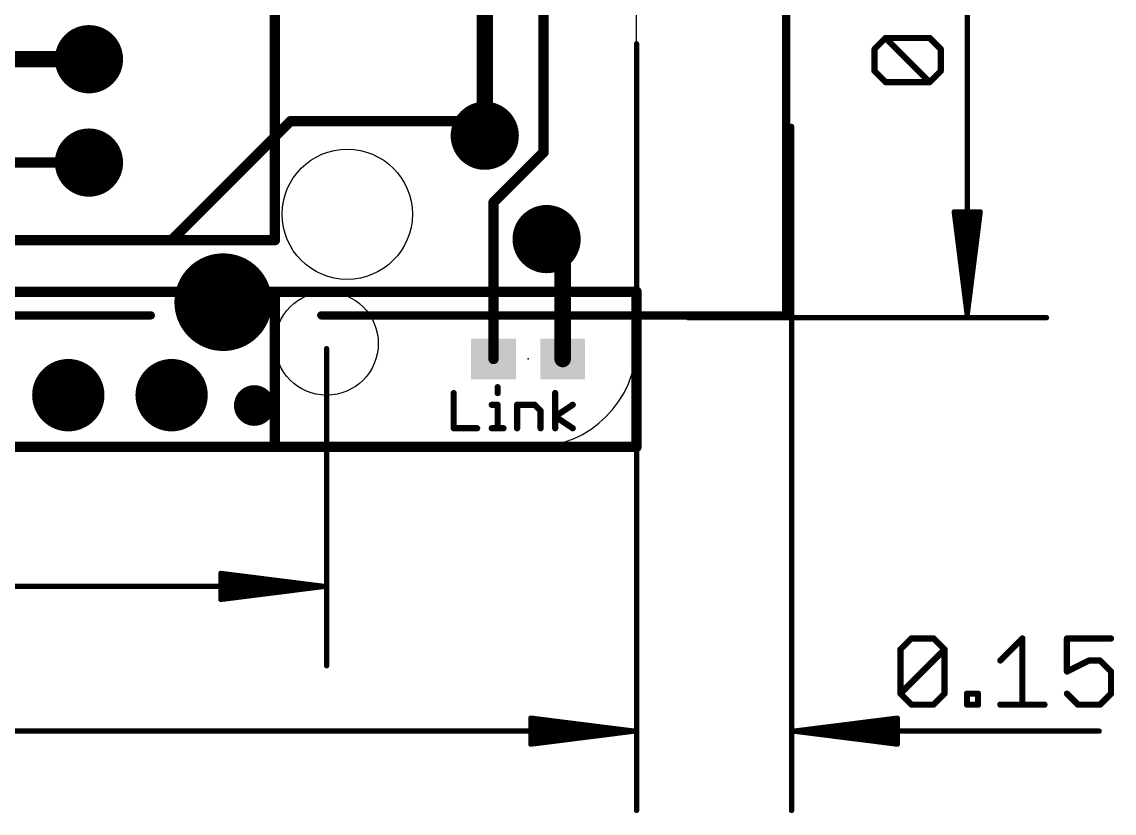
# Model space of a CAD drawing. Extents: x -7.1 to 67.6, y -9 to 27.6.
# Drawn here: x 40.77 to 67.62, y -9 to 10.44 of the extents above; entities that cross this region are included whole.
import ezdxf

# ---------------------------------------------------------------- set-up
doc = ezdxf.new("R2010")
doc.units = 0
for name, color, linetype in [('1', 12, 'CONTINUOUS'), ('16', 132, 'CONTINUOUS'), ('17', 110, 'CONTINUOUS'), ('20', 4, 'CONTINUOUS'), ('21', 40, 'CONTINUOUS'), ('23', 53, 'CONTINUOUS'), ('47', 253, 'CONTINUOUS')]:
    doc.layers.add(name, color=color, linetype=linetype)

# ---------------------------------------------------------------- blocks, each defined once
blk = doc.blocks.new('PIE')
at = {"const_width": 0.5}
blk.add_lwpolyline([(0, -0.25, 1), (0, 0.25, 1), (0, -0.25)], format="xyb", dxfattribs=at)
blk = doc.blocks.new('ROUNDP')
at = {"const_width": 0.5}
blk.add_lwpolyline([(0, -0.25, 1), (0, 0.25, 1), (0, -0.25)], format="xyb", dxfattribs=at)
blk = doc.blocks.new('RECT')
blk.add_solid([(-0.5, -0.5), (0.5, -0.5), (-0.5, 0.5), (0.5, 0.5)])

msp = doc.modelspace()

# ---------------------------------------------------------------- linework, layer by layer
at = {"layer": '1'}
for points, const_width in [([(46.99, 5.08), (46.99, 22.86)], 0.254), ([(52.148, 17.755), (52.148, 7.645)], 0.4064), ([(53.594, 12.827), (53.594, 7.239)], 0.254), ([(38.989, 9.525), (42.418, 9.525)], 0.4064), ([(44.45, 5.08), (47.371, 8.001)], 0.254), ([(47.371, 8.001), (51.792, 8.001)], 0.254), ([(51.792, 8.001), (52.148, 7.645)], 0.254), ([(53.594, 7.239), (52.363, 6.008)], 0.254), ([(52.363, 6.008), (52.363, 2.159)], 0.254), ([(29.083, 5.08), (44.45, 5.08)], 0.254), ([(31.75, 5.08), (46.99, 5.08)], 0.254), ([(54.063, 4.71), (53.668, 5.105)], 0.4064), ([(54.063, 2.159), (54.063, 4.71)], 0.4064), ([(30.48, 3.81), (46.99, 3.81)], 0.254), ([(46.99, 3.81), (46.99, 0)], 0.254), ([(46.99, 0), (0, 0)], 0.254)]:
    msp.add_lwpolyline(points, dxfattribs=dict(at, const_width=const_width))
for points, const_width in [([(42.418, 9.4234, 1), (42.418, 9.6266)], 0.2032), ([(47.371, 8.0645, 1), (47.371, 7.9375)], 0.127), ([(47.4159, 7.9561, 1), (47.3261, 8.0459)], 0.127), ([(51.8369, 8.0459, 1), (51.7471, 7.9561)], 0.127), ([(51.792, 7.9375, 1), (51.792, 8.0645)], 0.127), ([(52.0464, 7.645, 1), (52.2496, 7.645)], 0.2032), ([(52.1031, 7.6001, 1), (52.1929, 7.6899)], 0.127), ([(53.5305, 7.239, 1), (53.6575, 7.239)], 0.127), ([(53.6389, 7.1941, 1), (53.5491, 7.2839)], 0.127), ([(52.4265, 6.008, 1), (52.2995, 6.008)], 0.127), ([(52.3181, 6.0529, 1), (52.4079, 5.9631)], 0.127), ([(44.4051, 5.1249, 1), (44.4949, 5.0351)], 0.127), ([(44.45, 5.0165, 1), (44.45, 5.1435)], 0.127), ([(46.9265, 5.08, 1), (47.0535, 5.08)], 0.127), ([(46.99, 5.0165, 1), (46.99, 5.1435)], 0.127), ([(53.7398, 5.1768, 1), (53.5962, 5.0332)], 0.2032), ([(54.1646, 4.71, 1), (53.9614, 4.71)], 0.2032), ([(53.9912, 4.6382, 1), (54.1348, 4.7818)], 0.2032), ([(47.0535, 3.81, 1), (46.9265, 3.81)], 0.127), ([(46.99, 3.7465, 1), (46.99, 3.8735)], 0.127), ([(52.2995, 2.159, 1), (52.4265, 2.159)], 0.127), ([(53.9614, 2.159, 1), (54.1646, 2.159)], 0.2032), ([(46.9265, 0, 1), (47.0535, 0)], 0.127), ([(46.99, -0.0635, 1), (46.99, 0.0635)], 0.127)]:
    msp.add_lwpolyline(points, format="xyb", dxfattribs=dict(at, const_width=const_width))
at = {"layer": '16', "const_width": 0.254}
for points in [[(46.99, 5.08), (46.99, 22.86)], [(39.37, 6.985), (42.418, 6.985)], [(34.29, 5.08), (46.99, 5.08)], [(31.75, 3.81), (55.88, 3.81)], [(55.88, 3.81), (55.88, 0)], [(55.88, 0), (0, 0)]]:
    msp.add_lwpolyline(points, dxfattribs=at)
at = {"layer": '16', "const_width": 0.127}
for points in [[(42.418, 6.9215, 1), (42.418, 7.0485)], [(46.9265, 5.08, 1), (47.0535, 5.08)], [(46.99, 5.0165, 1), (46.99, 5.1435)], [(55.9435, 3.81, 1), (55.8165, 3.81)], [(55.88, 3.7465, 1), (55.88, 3.8735)], [(55.8165, 0, 1), (55.9435, 0)], [(55.88, -0.0635, 1), (55.88, 0.0635)]]:
    msp.add_lwpolyline(points, format="xyb", dxfattribs=at)
at = {"layer": '20'}
for p, q in [((55.88, 2.54), (55.88, 20.32)), ((2.54, 0), (53.34, 0))]:
    msp.add_line(p, q, dxfattribs=at)
for centre, radius in [((48.768, 5.715), 1.6), ((48.26, 2.54), 1.27)]:
    msp.add_circle(centre, radius, dxfattribs=at)
msp.add_arc((53.34, 2.54), 2.54, 270, 0, dxfattribs=at)
at = {"layer": '21'}
for points, const_width in [([(59.558, 19.56), (59.558, 3.23)], 0.2032), ([(43.938, 3.23), (37.968, 3.23)], 0.2032), ([(56.638, 3.23), (48.128, 3.23)], 0.2032), ([(59.558, 3.23), (56.638, 3.23)], 0.2032), ([(51.3842, 1.3215), (51.3842, 0.4572)], 0.1524), ([(52.4638, 1.4656), (52.4638, 1.3215)], 0.1524), ([(53.8789, 0.4572), (53.8789, 1.3215)], 0.1524), ([(52.3197, 1.0334), (52.4638, 1.0334)], 0.1524), ([(52.4638, 1.0334), (52.4638, 0.4572)], 0.1524), ([(52.9434, 0.4572), (52.9434, 1.0334)], 0.1524), ([(52.9434, 1.0334), (53.3756, 1.0334)], 0.1524), ([(53.3756, 1.0334), (53.5196, 0.8894)], 0.1524), ([(53.8789, 0.7453), (54.3111, 1.0334)], 0.1524), ([(53.5196, 0.8894), (53.5196, 0.4572)], 0.1524), ([(54.3111, 0.4572), (53.8789, 0.7453)], 0.1524), ([(51.3842, 0.4572), (51.9604, 0.4572)], 0.1524), ([(52.3197, 0.4572), (52.6078, 0.4572)], 0.1524)]:
    msp.add_lwpolyline(points, dxfattribs=dict(at, const_width=const_width))
for points, const_width in [([(43.938, 3.1792, 1), (43.938, 3.2808)], 0.1016), ([(48.128, 3.2808, 1), (48.128, 3.1792)], 0.1016), ([(56.638, 3.2808, 1), (56.638, 3.1792)], 0.1016), ([(56.638, 3.1792, 1), (56.638, 3.2808)], 0.1016), ([(59.5072, 3.23, 1), (59.6088, 3.23)], 0.1016), ([(59.558, 3.1792, 1), (59.558, 3.2808)], 0.1016), ([(51.4223, 1.3215, 1), (51.3461, 1.3215)], 0.0762), ([(52.5019, 1.4656, 1), (52.4257, 1.4656)], 0.0762), ([(52.4257, 1.3215, 1), (52.5019, 1.3215)], 0.0762), ([(53.917, 1.3215, 1), (53.8408, 1.3215)], 0.0762), ([(52.3197, 1.0715, 1), (52.3197, 0.9953)], 0.0762), ([(52.5019, 1.0334, 1), (52.4257, 1.0334)], 0.0762), ([(52.4638, 0.9953, 1), (52.4638, 1.0715)], 0.0762), ([(52.9815, 1.0334, 1), (52.9053, 1.0334)], 0.0762), ([(52.9434, 1.0715, 1), (52.9434, 0.9953)], 0.0762), ([(53.4025, 1.0604, 1), (53.3486, 1.0065)], 0.0762), ([(53.3756, 0.9953, 1), (53.3756, 1.0715)], 0.0762), ([(54.3322, 1.0017, 1), (54.29, 1.0651)], 0.0762), ([(53.5577, 0.8894, 1), (53.4815, 0.8894)], 0.0762), ([(53.4927, 0.8624, 1), (53.5466, 0.9163)], 0.0762), ([(53.9, 0.777, 1), (53.8578, 0.7136)], 0.0762), ([(53.8578, 0.777, 1), (53.9, 0.7136)], 0.0762), ([(51.3842, 0.4953, 1), (51.3842, 0.4191)], 0.0762), ([(51.3461, 0.4572, 1), (51.4223, 0.4572)], 0.0762), ([(51.9604, 0.4191, 1), (51.9604, 0.4953)], 0.0762), ([(52.3197, 0.4953, 1), (52.3197, 0.4191)], 0.0762), ([(52.4257, 0.4572, 1), (52.5019, 0.4572)], 0.0762), ([(52.6078, 0.4191, 1), (52.6078, 0.4953)], 0.0762), ([(52.9053, 0.4572, 1), (52.9815, 0.4572)], 0.0762), ([(53.4815, 0.4572, 1), (53.5577, 0.4572)], 0.0762), ([(53.8408, 0.4572, 1), (53.917, 0.4572)], 0.0762), ([(54.29, 0.4255, 1), (54.3322, 0.4889)], 0.0762)]:
    msp.add_lwpolyline(points, format="xyb", dxfattribs=dict(at, const_width=const_width))
at = {"layer": '23'}
for p in [(53.213, 2.159), (46.482, 1.016)]:
    msp.add_point(p, dxfattribs=at)
at = {"layer": '47'}
for points, const_width in [([(64.008, 3.24), (64.008, 19.493)], 0.13), ([(55.88, 9.906), (55.88, -8.935)], 0.13), ([(61.7303, 9.7748), (62.0015, 10.046)], 0.1524), ([(62.0015, 10.046), (63.0861, 10.046)], 0.1524), ([(63.0861, 8.9613), (62.0015, 10.046)], 0.1524), ([(63.0861, 10.046), (63.3573, 9.7748)], 0.1524), ([(61.7303, 9.2325), (61.7303, 9.7748)], 0.1524), ([(63.3573, 9.7748), (63.3573, 9.2325)], 0.1524), ([(62.0015, 8.9613), (61.7303, 9.2325)], 0.1524), ([(63.3573, 9.2325), (63.0861, 8.9613)], 0.1524), ([(63.0861, 8.9613), (62.0015, 8.9613)], 0.1524), ([(55.88, 8.763), (55.88, -8.935)], 0.13), ([(59.69, 7.874), (59.69, -8.935)], 0.13), ([(64.008, 3.24), (63.6888, 5.775)], 0.13), ([(63.6888, 5.775), (64.3272, 5.775)], 0.13), ([(64.008, 3.24), (63.748, 5.775)], 0.13), ([(64.008, 3.24), (63.878, 5.775)], 0.13), ([(64.3272, 5.775), (64.008, 3.24)], 0.13), ([(64.138, 5.775), (64.008, 3.24)], 0.13), ([(64.268, 5.775), (64.008, 3.24)], 0.13), ([(57.15, 3.175), (65.958, 3.175)], 0.13), ([(48.26, 2.413), (48.26, -5.379)], 0.13), ([(48.195, -3.429), (45.66, -3.1098)], 0.13), ([(45.66, -3.1098), (45.66, -3.7482)], 0.13), ([(48.195, -3.429), (45.66, -3.169)], 0.13), ([(2.605, -3.429), (48.195, -3.429)], 0.13), ([(48.195, -3.429), (45.66, -3.299)], 0.13), ([(45.66, -3.7482), (48.195, -3.429)], 0.13), ([(45.66, -3.559), (48.195, -3.429)], 0.13), ([(45.66, -3.689), (48.195, -3.429)], 0.13), ([(62.3662, -4.9785), (62.6374, -4.7073)], 0.1524), ([(62.6374, -4.7073), (63.1797, -4.7073)], 0.1524), ([(63.1797, -4.7073), (63.4509, -4.9785)], 0.1524), ([(64.8219, -5.2496), (65.3643, -4.7073)], 0.1524), ([(65.3643, -4.7073), (65.3643, -6.3343)], 0.1524), ([(67.5438, -4.7073), (66.4591, -4.7073)], 0.1524), ([(66.4591, -4.7073), (66.4591, -5.5208)], 0.1524), ([(62.3662, -6.0631), (62.3662, -4.9785)], 0.1524), ([(62.3662, -6.0631), (63.4509, -4.9785)], 0.1524), ([(63.4509, -4.9785), (63.4509, -6.0631)], 0.1524), ([(66.4591, -5.5208), (67.0014, -5.2496)], 0.1524), ([(67.0014, -5.2496), (67.2726, -5.2496)], 0.1524), ([(67.2726, -5.2496), (67.5438, -5.5208)], 0.1524), ([(67.5438, -5.5208), (67.5438, -6.0631)], 0.1524), ([(62.6374, -6.3343), (62.3662, -6.0631)], 0.1524), ([(63.4509, -6.0631), (63.1797, -6.3343)], 0.1524), ([(64.0034, -6.3343), (64.0034, -6.0631)], 0.1524), ([(64.0034, -6.0631), (64.2745, -6.0631)], 0.1524), ([(64.2745, -6.0631), (64.2745, -6.3343)], 0.1524), ([(66.7303, -6.3343), (66.4591, -6.0631)], 0.1524), ([(67.5438, -6.0631), (67.2726, -6.3343)], 0.1524), ([(63.1797, -6.3343), (62.6374, -6.3343)], 0.1524), ([(64.2745, -6.3343), (64.0034, -6.3343)], 0.1524), ([(64.8219, -6.3343), (65.9066, -6.3343)], 0.1524), ([(67.2726, -6.3343), (66.7303, -6.3343)], 0.1524), ([(55.815, -6.985), (53.28, -6.6658)], 0.13), ([(53.28, -6.6658), (53.28, -7.3042)], 0.13), ([(55.815, -6.985), (53.28, -6.6658)], 0.13), ([(53.28, -6.6658), (53.28, -7.3042)], 0.13), ([(55.815, -6.985), (53.28, -6.725)], 0.13), ([(55.815, -6.985), (53.28, -6.725)], 0.13), ([(59.755, -6.985), (62.29, -6.6658)], 0.13), ([(59.755, -6.985), (62.29, -6.725)], 0.13), ([(62.29, -6.6658), (62.29, -7.3042)], 0.13), ([(0.065, -6.985), (55.815, -6.985)], 0.13), ([(55.815, -6.985), (50.68, -6.985)], 0.13), ([(55.815, -6.985), (53.28, -6.855)], 0.13), ([(55.815, -6.985), (53.28, -6.855)], 0.13), ([(53.28, -7.3042), (55.815, -6.985)], 0.13), ([(53.28, -7.115), (55.815, -6.985)], 0.13), ([(53.28, -7.245), (55.815, -6.985)], 0.13), ([(53.28, -7.3042), (55.815, -6.985)], 0.13), ([(53.28, -7.115), (55.815, -6.985)], 0.13), ([(53.28, -7.245), (55.815, -6.985)], 0.13), ([(59.755, -6.985), (62.29, -6.855)], 0.13), ([(59.755, -6.985), (67.2528, -6.985)], 0.13), ([(62.29, -7.3042), (59.755, -6.985)], 0.13), ([(62.29, -7.115), (59.755, -6.985)], 0.13), ([(62.29, -7.245), (59.755, -6.985)], 0.13)]:
    msp.add_lwpolyline(points, dxfattribs=dict(at, const_width=const_width))
for points, const_width in [([(55.9125, 9.906, 1), (55.8475, 9.906)], 0.065), ([(62.0284, 10.0729, 1), (61.9745, 10.019)], 0.0762), ([(62.0015, 10.0841, 1), (62.0015, 10.0079)], 0.0762), ([(62.0284, 10.019, 1), (61.9745, 10.0729)], 0.0762), ([(63.1131, 10.0729, 1), (63.0592, 10.019)], 0.0762), ([(63.0861, 10.0079, 1), (63.0861, 10.0841)], 0.0762), ([(61.7684, 9.7748, 1), (61.6922, 9.7748)], 0.0762), ([(61.7034, 9.8017, 1), (61.7573, 9.7479)], 0.0762), ([(63.3954, 9.7748, 1), (63.3192, 9.7748)], 0.0762), ([(63.3304, 9.7479, 1), (63.3842, 9.8017)], 0.0762), ([(61.7573, 9.2594, 1), (61.7034, 9.2055)], 0.0762), ([(61.6922, 9.2325, 1), (61.7684, 9.2325)], 0.0762), ([(63.3192, 9.2325, 1), (63.3954, 9.2325)], 0.0762), ([(63.3842, 9.2055, 1), (63.3304, 9.2594)], 0.0762), ([(62.0015, 8.9994, 1), (62.0015, 8.9232)], 0.0762), ([(61.9745, 8.9344, 1), (62.0284, 8.9883)], 0.0762), ([(63.0592, 8.9883, 1), (63.1131, 8.9344)], 0.0762), ([(63.0592, 8.9344, 1), (63.1131, 8.9883)], 0.0762), ([(63.0861, 8.9232, 1), (63.0861, 8.9994)], 0.0762), ([(55.9125, 8.763, 1), (55.8475, 8.763)], 0.065), ([(59.7225, 7.874, 1), (59.6575, 7.874)], 0.065), ([(63.721, 5.7791, 1), (63.6565, 5.7709)], 0.065), ([(63.6888, 5.8075, 1), (63.6888, 5.7425)], 0.065), ([(63.7803, 5.7783, 1), (63.7157, 5.7717)], 0.065), ([(63.9105, 5.7767, 1), (63.8455, 5.7733)], 0.065), ([(64.1705, 5.7733, 1), (64.1055, 5.7767)], 0.065), ([(64.3003, 5.7717, 1), (64.2357, 5.7783)], 0.065), ([(64.3595, 5.7709, 1), (64.295, 5.7791)], 0.065), ([(64.3272, 5.7425, 1), (64.3272, 5.8075)], 0.065), ([(57.15, 3.2075, 1), (57.15, 3.1425)], 0.065), ([(63.9758, 3.2441, 1), (64.0402, 3.2359)], 0.065), ([(63.9757, 3.2433, 1), (64.0403, 3.2367)], 0.065), ([(63.9755, 3.2383, 1), (64.0405, 3.2417)], 0.065), ([(63.9755, 3.2417, 1), (64.0405, 3.2383)], 0.065), ([(63.9755, 3.24, 1), (64.0405, 3.24)], 0.065), ([(63.9757, 3.2367, 1), (64.0403, 3.2433)], 0.065), ([(63.9758, 3.2359, 1), (64.0402, 3.2441)], 0.065), ([(65.958, 3.1425, 1), (65.958, 3.2075)], 0.065), ([(48.2925, 2.413, 1), (48.2275, 2.413)], 0.065), ([(45.6641, -3.0775, 1), (45.6559, -3.142)], 0.065), ([(45.6925, -3.1098, 1), (45.6275, -3.1098)], 0.065), ([(45.6633, -3.1367, 1), (45.6567, -3.2013)], 0.065), ([(45.6617, -3.2665, 1), (45.6583, -3.3315)], 0.065), ([(48.1991, -3.4612, 1), (48.1909, -3.3968)], 0.065), ([(48.1909, -3.4612, 1), (48.1991, -3.3968)], 0.065), ([(48.1983, -3.4613, 1), (48.1917, -3.3967)], 0.065), ([(48.1917, -3.4613, 1), (48.1983, -3.3967)], 0.065), ([(48.1933, -3.4615, 1), (48.1967, -3.3965)], 0.065), ([(48.1967, -3.4615, 1), (48.1933, -3.3965)], 0.065), ([(48.195, -3.4615, 1), (48.195, -3.3965)], 0.065), ([(45.6583, -3.5265, 1), (45.6617, -3.5915)], 0.065), ([(45.6567, -3.6567, 1), (45.6633, -3.7213)], 0.065), ([(45.6559, -3.716, 1), (45.6641, -3.7805)], 0.065), ([(45.6275, -3.7482, 1), (45.6925, -3.7482)], 0.065), ([(62.6374, -4.6692, 1), (62.6374, -4.7454)], 0.0762), ([(62.6643, -4.7343, 1), (62.6104, -4.6804)], 0.0762), ([(63.2066, -4.6804, 1), (63.1528, -4.7343)], 0.0762), ([(63.1797, -4.7454, 1), (63.1797, -4.6692)], 0.0762), ([(65.4024, -4.7073, 1), (65.3262, -4.7073)], 0.0762), ([(65.3912, -4.7343, 1), (65.3373, -4.6804)], 0.0762), ([(66.4591, -4.6692, 1), (66.4591, -4.7454)], 0.0762), ([(66.4972, -4.7073, 1), (66.421, -4.7073)], 0.0762), ([(67.5438, -4.7454, 1), (67.5438, -4.6692)], 0.0762), ([(62.4043, -4.9785, 1), (62.3281, -4.9785)], 0.0762), ([(62.3393, -4.9515, 1), (62.3931, -5.0054)], 0.0762), ([(63.489, -4.9785, 1), (63.4128, -4.9785)], 0.0762), ([(63.4778, -5.0054, 1), (63.4239, -4.9515)], 0.0762), ([(63.4239, -5.0054, 1), (63.4778, -4.9515)], 0.0762), ([(48.2275, -5.379, 1), (48.2925, -5.379)], 0.065), ([(64.795, -5.2227, 1), (64.8489, -5.2766)], 0.0762), ([(67.0014, -5.2115, 1), (67.0014, -5.2877)], 0.0762), ([(67.0185, -5.2837, 1), (66.9844, -5.2156)], 0.0762), ([(67.2995, -5.2227, 1), (67.2456, -5.2766)], 0.0762), ([(67.2726, -5.2877, 1), (67.2726, -5.2115)], 0.0762), ([(66.4421, -5.4867, 1), (66.4761, -5.5549)], 0.0762), ([(66.421, -5.5208, 1), (66.4972, -5.5208)], 0.0762), ([(67.5819, -5.5208, 1), (67.5057, -5.5208)], 0.0762), ([(67.5168, -5.5477, 1), (67.5707, -5.4939)], 0.0762), ([(62.3931, -6.0362, 1), (62.3393, -6.0901)], 0.0762), ([(62.3393, -6.0362, 1), (62.3931, -6.0901)], 0.0762), ([(62.3281, -6.0631, 1), (62.4043, -6.0631)], 0.0762), ([(63.4128, -6.0631, 1), (63.489, -6.0631)], 0.0762), ([(63.4778, -6.0901, 1), (63.4239, -6.0362)], 0.0762), ([(64.0415, -6.0631, 1), (63.9653, -6.0631)], 0.0762), ([(64.0034, -6.025, 1), (64.0034, -6.1012)], 0.0762), ([(64.3126, -6.0631, 1), (64.2364, -6.0631)], 0.0762), ([(64.2745, -6.1012, 1), (64.2745, -6.025)], 0.0762), ([(66.486, -6.0362, 1), (66.4321, -6.0901)], 0.0762), ([(67.5057, -6.0631, 1), (67.5819, -6.0631)], 0.0762), ([(67.5707, -6.0901, 1), (67.5168, -6.0362)], 0.0762), ([(62.6374, -6.2962, 1), (62.6374, -6.3724)], 0.0762), ([(62.6104, -6.3612, 1), (62.6643, -6.3074)], 0.0762), ([(63.1528, -6.3074, 1), (63.2066, -6.3612)], 0.0762), ([(63.1797, -6.3724, 1), (63.1797, -6.2962)], 0.0762), ([(64.0034, -6.2962, 1), (64.0034, -6.3724)], 0.0762), ([(63.9653, -6.3343, 1), (64.0415, -6.3343)], 0.0762), ([(64.2364, -6.3343, 1), (64.3126, -6.3343)], 0.0762), ([(64.2745, -6.3724, 1), (64.2745, -6.2962)], 0.0762), ([(64.8219, -6.2962, 1), (64.8219, -6.3724)], 0.0762), ([(65.3262, -6.3343, 1), (65.4024, -6.3343)], 0.0762), ([(65.9066, -6.3724, 1), (65.9066, -6.2962)], 0.0762), ([(66.7303, -6.2962, 1), (66.7303, -6.3724)], 0.0762), ([(66.7033, -6.3612, 1), (66.7572, -6.3074)], 0.0762), ([(67.2456, -6.3074, 1), (67.2995, -6.3612)], 0.0762), ([(67.2726, -6.3724, 1), (67.2726, -6.2962)], 0.0762), ([(53.2841, -6.6335, 1), (53.2759, -6.698)], 0.065), ([(53.2841, -6.6335, 1), (53.2759, -6.698)], 0.065), ([(53.3125, -6.6658, 1), (53.2475, -6.6658)], 0.065), ([(53.3125, -6.6658, 1), (53.2475, -6.6658)], 0.065), ([(53.2833, -6.6927, 1), (53.2767, -6.7573)], 0.065), ([(53.2833, -6.6927, 1), (53.2767, -6.7573)], 0.065), ([(62.3225, -6.6658, 1), (62.2575, -6.6658)], 0.065), ([(62.2941, -6.698, 1), (62.2859, -6.6335)], 0.065), ([(62.2933, -6.7573, 1), (62.2867, -6.6927)], 0.065), ([(50.68, -6.9525, 1), (50.68, -7.0175)], 0.065), ([(53.2817, -6.8225, 1), (53.2783, -6.8875)], 0.065), ([(53.2817, -6.8225, 1), (53.2783, -6.8875)], 0.065), ([(55.8191, -7.0172, 1), (55.8109, -6.9528)], 0.065), ([(55.8191, -7.0172, 1), (55.8109, -6.9528)], 0.065), ([(55.8109, -7.0172, 1), (55.8191, -6.9528)], 0.065), ([(55.8109, -7.0172, 1), (55.8191, -6.9528)], 0.065), ([(55.8183, -7.0173, 1), (55.8117, -6.9527)], 0.065), ([(55.8183, -7.0173, 1), (55.8117, -6.9527)], 0.065), ([(55.8117, -7.0173, 1), (55.8183, -6.9527)], 0.065), ([(55.8117, -7.0173, 1), (55.8183, -6.9527)], 0.065), ([(55.8133, -7.0175, 1), (55.8167, -6.9525)], 0.065), ([(55.8167, -7.0175, 1), (55.8133, -6.9525)], 0.065), ([(55.8133, -7.0175, 1), (55.8167, -6.9525)], 0.065), ([(55.8167, -7.0175, 1), (55.8133, -6.9525)], 0.065), ([(55.815, -7.0175, 1), (55.815, -6.9525)], 0.065), ([(55.815, -7.0175, 1), (55.815, -6.9525)], 0.065), ([(59.755, -6.9525, 1), (59.755, -7.0175)], 0.065), ([(59.7591, -6.9528, 1), (59.7509, -7.0172)], 0.065), ([(59.7533, -6.9525, 1), (59.7567, -7.0175)], 0.065), ([(59.7567, -6.9525, 1), (59.7533, -7.0175)], 0.065), ([(59.7583, -6.9527, 1), (59.7517, -7.0173)], 0.065), ([(59.7517, -6.9527, 1), (59.7583, -7.0173)], 0.065), ([(59.7509, -6.9528, 1), (59.7591, -7.0172)], 0.065), ([(62.2917, -6.8875, 1), (62.2883, -6.8225)], 0.065), ([(67.2528, -7.0175, 1), (67.2528, -6.9525)], 0.065), ([(53.2783, -7.0825, 1), (53.2817, -7.1475)], 0.065), ([(53.2783, -7.0825, 1), (53.2817, -7.1475)], 0.065), ([(53.2767, -7.2127, 1), (53.2833, -7.2773)], 0.065), ([(53.2767, -7.2127, 1), (53.2833, -7.2773)], 0.065), ([(53.2759, -7.272, 1), (53.2841, -7.3365)], 0.065), ([(53.2759, -7.272, 1), (53.2841, -7.3365)], 0.065), ([(62.2859, -7.3365, 1), (62.2941, -7.272)], 0.065), ([(62.2867, -7.2773, 1), (62.2933, -7.2127)], 0.065), ([(62.2883, -7.1475, 1), (62.2917, -7.0825)], 0.065), ([(53.2475, -7.3042, 1), (53.3125, -7.3042)], 0.065), ([(53.2475, -7.3042, 1), (53.3125, -7.3042)], 0.065), ([(62.2575, -7.3042, 1), (62.3225, -7.3042)], 0.065), ([(55.8475, -8.935, 1), (55.9125, -8.935)], 0.065), ([(55.8475, -8.935, 1), (55.9125, -8.935)], 0.065), ([(59.6575, -8.935, 1), (59.7225, -8.935)], 0.065)]:
    msp.add_lwpolyline(points, format="xyb", dxfattribs=dict(at, const_width=const_width))

# ---------------------------------------------------------------- block references
at = {"layer": '1', "xscale": 1.1, "rotation": 180}
for p in [(52.363, 2.159), (54.063, 2.159)]:
    msp.add_blockref('RECT', p, dxfattribs=at)
at = {"layer": '1'}
msp.add_blockref('PIE', (46.482, 1.016), dxfattribs=at)
at = {"layer": '17', "rotation": 270}
for p, xscale, yscale in [((42.418, 9.525), 1.6764, 1.6764), ((42.418, 9.525), 1.6764, 1.6764), ((52.148, 7.645), 1.6764, 1.6764), ((52.148, 7.645), 1.6764, 1.6764), ((42.418, 6.985), 1.6764, 1.6764), ((42.418, 6.985), 1.6764, 1.6764), ((53.668, 5.105), 1.6764, 1.6764), ((53.668, 5.105), 1.6764, 1.6764), ((45.718, 3.555), 2.4, 2.4), ((45.718, 3.555), 2.4, 2.4)]:
    msp.add_blockref('ROUNDP', p, dxfattribs=dict(at, xscale=xscale, yscale=yscale))
at = {"layer": '17', "xscale": 1.778, "yscale": 1.778}
for p in [(41.91, 1.27), (41.91, 1.27), (44.45, 1.27), (44.45, 1.27)]:
    msp.add_blockref('ROUNDP', p, dxfattribs=at)

doc.saveas('drawing.dxf')
